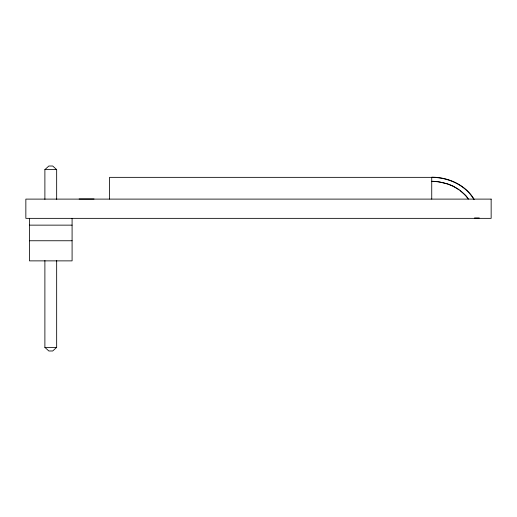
<?xml version="1.0" encoding="UTF-8"?>
<svg xmlns="http://www.w3.org/2000/svg" width="517" height="517" viewBox="0 0 517 517"><rect width="100%" height="100%" fill="white"/><g stroke="black" fill="none" stroke-linecap="round" stroke-linejoin="round"><path stroke-width="0.78" d="M29.463 218.355L29.463 260.872L72.089 260.872L72.089 218.355M56.663 260.51L56.663 347.385L52.702 350.985L48.85 350.985L44.889 347.385L44.889 260.51M44.889 199.375L44.889 169.615L48.85 166.015L52.702 166.015L56.663 169.615L56.663 199.375M44.889 169.615L56.663 169.615M473.682 199.006C464.983 184.821 448.013 177.383 431.734 177.35L109.539 177.35L109.539 199.11M79.101 198.993L94.055 198.993M474.516 217.948L479.265 217.948M29.463 225.141L72.089 225.141M29.463 240.754L72.089 240.754M44.889 347.385L56.663 347.385M431.863 177.182C448.388 177.215 465.688 184.905 474.212 199.523M431.863 181.241L437.453 181.557M431.734 181.409C445.719 181.448 460.124 187.484 468.337 199.11M438.235 181.687L448.239 184.026M448.956 184.323L453.254 186.139L459.109 189.694M460.311 190.592L465.804 195.536L468.027 198.379M431.734 177.35L431.734 199.11M491.15 199.11L25.85 199.11L25.85 218.355L491.15 218.355L491.15 199.11"/></g></svg>
